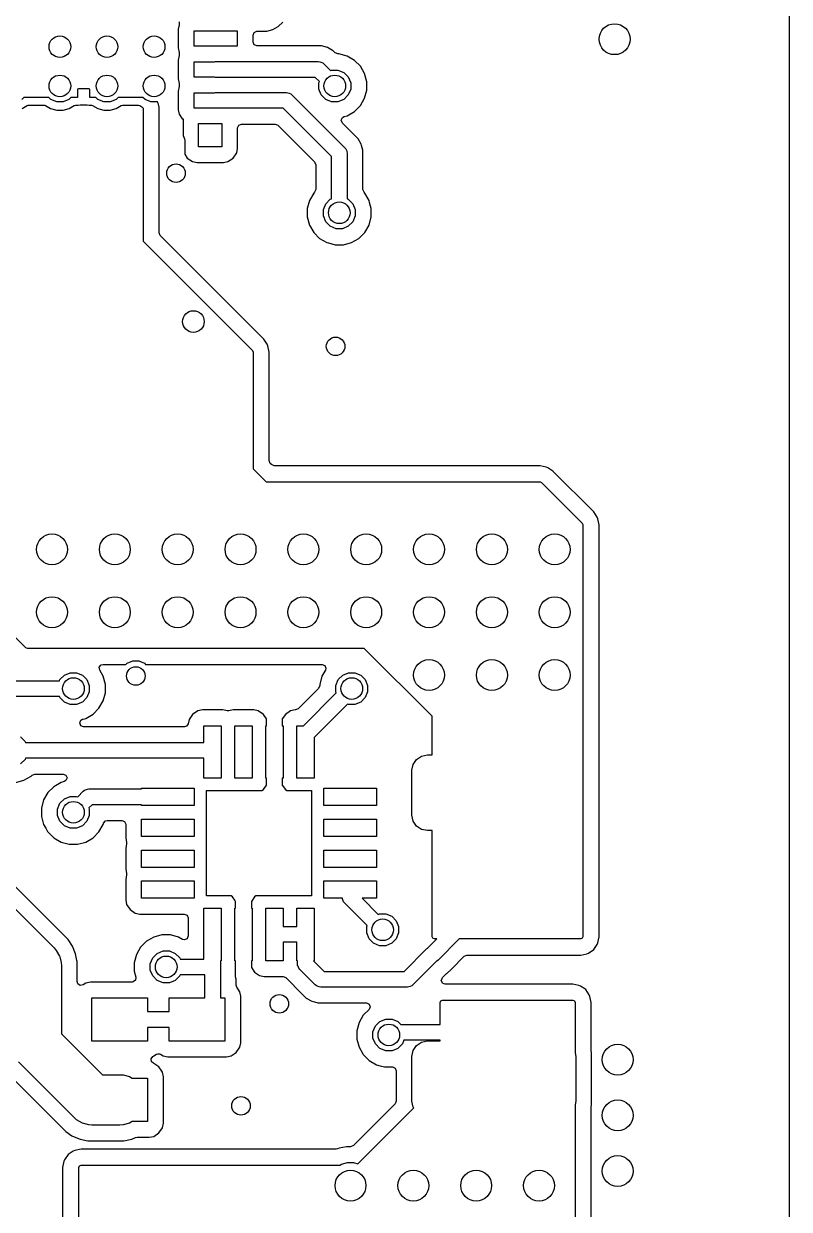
# Model space of a CAD drawing. Extents: x 97 to 200, y -158 to -52.
# Drawn here: x 187.45 to 199.83, y -127.32 to -108.15 of the extents above; entities that cross this region are included whole.
import ezdxf

# ---------------------------------------------------------------- set-up
doc = ezdxf.new("R2010")
doc.units = 0
doc.layers.add('BLACK', color=7, linetype='CONTINUOUS')

msp = doc.modelspace()

# ---------------------------------------------------------------- linework, layer by layer
at = {"layer": 'BLACK', "linetype": 'CONTINUOUS'}
for p, q in [((199.8256, -52.962183), (199.8256, -156.975016)), ((189.961365, -108.1693), (189.9466, -108.243532)), ((189.9466, -108.243532), (189.9466, -108.543664)), ((189.962106, -108.167513), (189.961365, -108.1693)), ((189.962106, -108.12403), (189.962106, -108.16317)), ((189.962106, -108.16317), (189.962567, -108.163262)), ((189.962567, -108.163262), (189.962106, -108.165579)), ((189.962106, -108.165579), (189.962106, -108.167513)), ((190.2011, -108.5186), (190.2011, -108.2686)), ((190.2011, -108.2686), (190.9011, -108.2686)), ((190.9011, -108.2686), (190.9011, -108.5186)), ((191.155599, -108.337601), (191.173904, -108.293406)), ((191.173904, -108.293406), (191.218098, -108.2751)), ((191.218098, -108.2751), (191.380324, -108.2751)), ((191.380324, -108.2751), (191.380325, -108.2751)), ((191.380325, -108.2751), (191.477354, -108.249101)), ((191.477354, -108.249101), (191.564347, -108.198876)), ((191.564347, -108.198876), (191.635376, -108.127847)), ((191.1556, -108.449601), (191.155599, -108.337601)), ((191.173906, -108.493795), (191.1556, -108.449601)), ((191.205156, -108.506738), (191.173906, -108.493795)), ((189.9466, -108.543664), (189.946601, -108.543668)), ((189.961365, -108.6693), (189.9466, -108.743532)), ((189.946601, -108.543668), (189.961365, -108.617899)), ((189.961365, -108.617899), (189.962106, -108.619687)), ((189.962106, -108.667513), (189.961365, -108.6693)), ((189.962106, -108.619687), (189.962106, -108.621621)), ((189.962106, -108.621621), (189.962567, -108.623939)), ((189.962567, -108.623939), (189.962106, -108.62403)), ((189.962106, -108.62403), (189.962106, -108.66317)), ((189.962106, -108.66317), (189.962567, -108.663262)), ((189.962567, -108.663262), (189.962106, -108.665579)), ((189.962106, -108.665579), (189.962106, -108.667513)), ((190.9011, -108.5186), (190.2011, -108.5186)), ((191.2181, -108.5121), (191.205156, -108.506738)), ((192.261325, -108.5121), (191.2181, -108.5121)), ((192.261329, -108.5121), (192.261325, -108.5121)), ((192.358352, -108.538098), (192.261329, -108.5121)), ((192.440434, -108.585487), (192.358352, -108.538098)), ((192.440438, -108.58549), (192.440434, -108.585487)), ((192.445347, -108.588324), (192.440438, -108.58549)), ((192.445349, -108.588326), (192.445347, -108.588324)), ((192.481317, -108.624294), (192.445349, -108.588326)), ((192.525511, -108.6426), (192.481317, -108.624294)), ((192.545164, -108.6426), (192.525511, -108.6426)), ((192.545168, -108.6426), (192.545164, -108.6426)), ((192.676652, -108.677832), (192.545168, -108.6426)), ((192.676653, -108.677832), (192.676652, -108.677832)), ((192.676654, -108.677833), (192.676653, -108.677832)), ((192.794545, -108.745897), (192.676654, -108.677833)), ((189.9466, -108.743532), (189.9466, -109.043664)), ((190.2011, -109.0186), (190.2011, -108.7686)), ((190.2011, -108.7686), (190.530792, -108.7686)), ((190.530792, -108.7686), (190.5511, -108.7666)), ((190.5511, -108.7666), (192.2111, -108.7666)), ((192.2111, -108.7666), (192.235876, -108.76904)), ((192.235876, -108.76904), (192.235877, -108.76904)), ((192.235877, -108.76904), (192.251211, -108.775392)), ((192.251211, -108.775392), (192.281657, -108.788003)), ((192.281657, -108.788003), (192.281658, -108.788004)), ((192.281658, -108.788004), (192.300903, -108.803797)), ((192.300903, -108.803797), (192.407052, -108.909946)), ((192.794546, -108.745898), (192.794545, -108.745897)), ((192.79455, -108.745901), (192.794546, -108.745898)), ((192.890798, -108.842149), (192.79455, -108.745901)), ((192.890801, -108.842153), (192.890798, -108.842149)), ((192.890803, -108.842155), (192.890801, -108.842153)), ((192.958867, -108.960046), (192.890803, -108.842155)), ((189.9466, -109.043664), (189.946601, -109.043668)), ((189.946601, -109.043668), (189.961365, -109.117899)), ((190.530792, -109.0186), (190.2011, -109.0186)), ((190.5511, -109.0206), (190.530792, -109.0186)), ((192.158494, -109.0206), (190.5511, -109.0206)), ((192.227446, -109.089552), (192.158494, -109.0206)), ((192.407052, -108.909946), (192.425889, -108.902144)), ((192.425889, -108.902144), (192.528311, -108.902144)), ((192.528311, -108.902144), (192.622937, -108.941339)), ((192.622937, -108.941339), (192.695361, -109.013763)), ((192.695361, -109.013763), (192.734556, -109.108389)), ((192.9941, -109.091536), (192.958867, -108.960046)), ((188.333358, -109.206856), (188.3161, -109.209415)), ((188.3161, -109.209415), (188.3161, -109.3436)), ((188.340576, -109.206147), (188.333358, -109.206856)), ((188.340581, -109.206146), (188.340576, -109.206147)), ((188.340589, -109.206146), (188.340581, -109.206146)), ((188.365993, -109.2049), (188.340589, -109.206146)), ((188.466207, -109.2049), (188.365993, -109.2049)), ((188.47637, -109.205398), (188.466207, -109.2049)), ((188.491621, -109.206147), (188.47637, -109.205398)), ((188.49163, -109.206148), (188.491621, -109.206147)), ((188.498848, -109.206858), (188.49163, -109.206148)), ((188.5161, -109.209416), (188.498846, -109.206858)), ((188.498846, -109.206858), (188.498848, -109.206858)), ((188.5161, -109.3436), (188.5161, -109.209416)), ((189.961365, -109.1693), (189.9466, -109.243532)), ((189.9466, -109.243532), (189.9466, -109.543664)), ((189.961365, -109.117899), (189.962106, -109.119687)), ((189.962106, -109.167513), (189.961365, -109.1693)), ((189.962106, -109.119687), (189.962106, -109.121621)), ((189.962106, -109.121621), (189.962567, -109.123939)), ((189.962567, -109.123939), (189.962106, -109.12403)), ((189.962106, -109.12403), (189.962106, -109.16317)), ((189.962106, -109.16317), (189.962567, -109.163262)), ((189.962567, -109.163262), (189.962106, -109.165579)), ((189.962106, -109.165579), (189.962106, -109.167513)), ((192.219644, -109.108389), (192.227446, -109.089552)), ((192.219644, -109.210811), (192.219644, -109.108389)), ((192.258839, -109.305437), (192.219644, -109.210811)), ((192.734556, -109.210811), (192.695361, -109.305437)), ((192.734556, -109.108389), (192.734556, -109.210811)), ((192.958867, -109.359154), (192.9941, -109.227664)), ((192.9941, -109.227664), (192.9941, -109.091536)), ((187.450198, -109.3436), (187.415937, -109.377861)), ((187.852002, -109.3436), (187.450198, -109.3436)), ((187.886263, -109.377861), (187.852002, -109.3436)), ((187.980889, -109.417056), (187.886263, -109.377861)), ((188.083311, -109.417056), (187.980889, -109.417056)), ((188.177937, -109.377861), (188.083311, -109.417056)), ((188.212198, -109.3436), (188.177937, -109.377861)), ((188.3161, -109.3436), (188.212198, -109.3436)), ((188.614002, -109.3436), (188.5161, -109.3436)), ((188.648263, -109.377861), (188.614002, -109.3436)), ((188.742889, -109.417056), (188.648263, -109.377861)), ((188.845311, -109.417056), (188.742889, -109.417056)), ((188.939937, -109.377861), (188.845311, -109.417056)), ((188.974198, -109.3436), (188.939937, -109.377861)), ((189.376002, -109.3436), (188.974198, -109.3436)), ((189.410263, -109.377861), (189.376002, -109.3436)), ((189.504889, -109.417056), (189.410263, -109.377861)), ((189.607311, -109.417056), (189.504889, -109.417056)), ((189.609954, -109.415961), (189.607311, -109.417056)), ((189.617293, -109.430843), (189.609954, -109.415961)), ((189.627695, -109.451937), (189.617293, -109.430843)), ((189.634316, -109.485229), (189.627695, -109.451937)), ((190.2011, -109.5186), (190.2011, -109.2686)), ((190.2011, -109.2686), (190.530792, -109.2686)), ((190.530792, -109.2686), (190.5511, -109.2666)), ((190.5511, -109.2666), (191.6951, -109.2666)), ((191.6951, -109.2666), (191.719876, -109.26904)), ((191.719876, -109.26904), (191.719877, -109.26904)), ((191.719877, -109.26904), (191.738128, -109.2766)), ((191.738128, -109.2766), (191.765657, -109.288003)), ((191.765657, -109.288003), (191.765658, -109.288004)), ((191.765658, -109.288004), (191.784903, -109.303797)), ((191.784903, -109.303797), (192.639802, -110.158697)), ((192.331263, -109.377861), (192.258839, -109.305437)), ((192.425889, -109.417056), (192.331263, -109.377861)), ((192.528311, -109.417056), (192.425889, -109.417056)), ((192.622937, -109.377861), (192.528311, -109.417056)), ((192.695361, -109.305437), (192.622937, -109.377861)), ((192.890803, -109.477045), (192.958867, -109.359154)), ((187.420634, -109.523022), (187.501956, -109.476069)), ((187.501956, -109.476069), (187.520506, -109.4711)), ((187.520506, -109.4711), (187.781694, -109.4711)), ((187.781694, -109.4711), (187.800243, -109.476069)), ((187.800243, -109.476069), (187.881566, -109.523022)), ((187.881566, -109.523022), (187.980756, -109.5496)), ((187.980756, -109.5496), (187.980758, -109.5496)), ((187.980758, -109.5496), (188.083442, -109.5496)), ((188.083442, -109.5496), (188.083444, -109.5496)), ((188.083444, -109.5496), (188.182634, -109.523022)), ((188.182634, -109.523022), (188.263956, -109.476069)), ((188.263956, -109.476069), (188.282506, -109.4711)), ((188.282506, -109.4711), (188.328657, -109.4711)), ((188.328657, -109.4711), (188.328658, -109.4711)), ((188.328658, -109.4711), (188.358755, -109.465112)), ((188.358755, -109.465112), (188.365993, -109.4644)), ((188.365993, -109.4644), (188.466207, -109.4644)), ((188.466207, -109.4644), (188.473444, -109.465112)), ((188.473444, -109.465112), (188.503542, -109.4711)), ((188.503542, -109.4711), (188.543694, -109.4711)), ((188.543694, -109.4711), (188.562243, -109.476069)), ((188.562243, -109.476069), (188.643566, -109.523022)), ((188.643566, -109.523022), (188.742756, -109.5496)), ((188.742756, -109.5496), (188.742758, -109.5496)), ((188.742758, -109.5496), (188.845442, -109.5496)), ((188.845442, -109.5496), (188.845444, -109.5496)), ((188.845444, -109.5496), (188.944634, -109.523022)), ((188.944634, -109.523022), (189.025956, -109.476069)), ((189.025956, -109.476069), (189.044506, -109.4711)), ((189.044506, -109.4711), (189.305694, -109.4711)), ((189.305694, -109.4711), (189.324243, -109.476069)), ((189.324243, -109.476069), (189.359751, -109.49657)), ((189.359751, -109.49657), (189.377036, -109.519097)), ((189.377036, -109.519097), (189.3783, -109.528699)), ((189.3783, -109.528699), (189.3783, -111.668037)), ((189.634316, -109.485233), (189.634316, -109.485229)), ((189.634317, -109.485235), (189.634316, -109.485233)), ((189.635579, -109.494821), (189.634317, -109.485235)), ((189.6378, -109.528697), (189.635579, -109.494821)), ((189.6378, -111.534661), (189.6378, -109.528697)), ((189.9466, -109.543664), (189.946601, -109.543668)), ((189.946601, -109.543668), (189.961365, -109.617899)), ((189.961365, -109.617899), (189.961367, -109.617903)), ((189.961367, -109.617903), (190.011946, -109.6936)), ((190.530792, -109.5186), (190.2011, -109.5186)), ((190.5511, -109.5206), (190.530792, -109.5186)), ((191.642494, -109.5206), (190.5511, -109.5206)), ((192.423, -110.301105), (191.642494, -109.5206)), ((192.628007, -109.654402), (192.676654, -109.641367)), ((192.676654, -109.641367), (192.794545, -109.573303)), ((192.794545, -109.573303), (192.890803, -109.477045)), ((190.011946, -109.6936), (190.0261, -109.6936)), ((190.0261, -109.6936), (190.0261, -109.960939)), ((190.2761, -110.1436), (190.2761, -109.7686)), ((190.2761, -109.7686), (190.6511, -109.7686)), ((190.6511, -109.7686), (190.6511, -110.1436)), ((190.905599, -109.837599), (190.923905, -109.793406)), ((190.9056, -110.168667), (190.905599, -109.837599)), ((190.923905, -109.793406), (190.968099, -109.7751)), ((190.968099, -109.7751), (191.511189, -109.7751)), ((191.511189, -109.7751), (191.555383, -109.793406)), ((191.555383, -109.793406), (192.150194, -110.388217)), ((192.581683, -109.714772), (192.599989, -109.670578)), ((192.599989, -109.758966), (192.581683, -109.714772)), ((192.599989, -109.670578), (192.628007, -109.654402)), ((192.784247, -109.943224), (192.599989, -109.758966)), ((190.0261, -109.960939), (190.048218, -110.014336)), ((190.048218, -110.014336), (190.0511, -110.0436)), ((192.855276, -110.014253), (192.784247, -109.943224)), ((192.905501, -110.101246), (192.855276, -110.014253)), ((190.0511, -110.0436), (190.0511, -110.264952)), ((190.6511, -110.1436), (190.2761, -110.1436)), ((190.890834, -110.242901), (190.9056, -110.168667)), ((192.639802, -110.158697), (192.655596, -110.177942)), ((192.655596, -110.177942), (192.655597, -110.177943)), ((192.655597, -110.177943), (192.663994, -110.198216)), ((192.663994, -110.198216), (192.67368, -110.2216)), ((192.67368, -110.2216), (192.67456, -110.223724)), ((192.67456, -110.223724), (192.677, -110.2485)), ((192.91091, -110.121433), (192.905501, -110.101246)), ((192.931499, -110.19827), (192.91091, -110.121433)), ((192.9315, -110.198276), (192.931499, -110.19827)), ((192.9315, -110.834463), (192.9315, -110.198276)), ((190.0511, -110.264952), (190.092615, -110.327084)), ((190.092615, -110.327084), (190.176797, -110.383333)), ((190.176797, -110.383333), (190.176799, -110.383334)), ((190.176799, -110.383334), (190.251033, -110.3981)), ((190.251033, -110.3981), (190.676166, -110.398099)), ((190.676166, -110.398099), (190.750401, -110.383334)), ((190.750401, -110.383334), (190.834584, -110.327084)), ((190.834584, -110.327084), (190.890834, -110.242901)), ((192.150194, -110.388217), (192.1685, -110.432411)), ((192.423, -110.983936), (192.423, -110.301105)), ((192.677, -110.2485), (192.677, -110.983936)), ((192.1685, -110.432411), (192.1685, -110.834463)), ((192.136298, -110.892553), (192.068232, -111.010446)), ((192.136301, -110.892549), (192.136298, -110.892553)), ((192.150194, -110.878657), (192.136301, -110.892549)), ((192.1685, -110.834463), (192.150194, -110.878657)), ((192.404163, -110.991739), (192.423, -110.983936)), ((192.677, -110.983936), (192.695837, -110.991739)), ((192.949806, -110.878657), (192.9315, -110.834463)), ((192.963698, -110.892549), (192.949806, -110.878657)), ((192.963701, -110.892553), (192.963698, -110.892549)), ((192.963703, -110.892555), (192.963701, -110.892553)), ((193.031767, -111.010446), (192.963703, -110.892555)), ((192.068232, -111.010448), (192.033, -111.141931)), ((192.033, -111.141931), (192.033, -111.278068)), ((192.068232, -111.010446), (192.068232, -111.010448)), ((192.292544, -111.158789), (192.331739, -111.064163)), ((192.292544, -111.261211), (192.292544, -111.158789)), ((192.331739, -111.064163), (192.404163, -110.991739)), ((192.695837, -110.991739), (192.768261, -111.064163)), ((192.768261, -111.064163), (192.807456, -111.158789)), ((192.807456, -111.158789), (192.807456, -111.261211)), ((193.040981, -111.044833), (193.031767, -111.010446)), ((193.057125, -111.105084), (193.040981, -111.044833)), ((193.067, -111.141936), (193.057125, -111.105084)), ((193.067, -111.278064), (193.067, -111.141936)), ((192.033, -111.278068), (192.068232, -111.409551)), ((192.331739, -111.355837), (192.292544, -111.261211)), ((192.404163, -111.428261), (192.331739, -111.355837)), ((192.768261, -111.355837), (192.695837, -111.428261)), ((192.807456, -111.261211), (192.768261, -111.355837)), ((193.031767, -111.409554), (193.067, -111.278064)), ((189.656106, -111.578855), (189.6378, -111.534661)), ((192.068232, -111.409551), (192.068232, -111.409553)), ((192.068232, -111.409553), (192.068233, -111.409554)), ((192.068233, -111.409554), (192.136097, -111.527099)), ((192.136097, -111.527099), (192.136298, -111.527446)), ((192.136298, -111.527446), (192.136301, -111.52745)), ((192.136301, -111.52745), (192.232549, -111.623698)), ((192.498789, -111.467456), (192.404163, -111.428261)), ((192.601211, -111.467456), (192.498789, -111.467456)), ((192.695837, -111.428261), (192.601211, -111.467456)), ((192.867445, -111.623703), (192.963703, -111.527445)), ((192.963703, -111.527445), (193.031767, -111.409554)), ((189.3783, -111.668037), (191.145434, -113.435171)), ((191.328928, -113.251677), (189.656106, -111.578855)), ((192.232549, -111.623698), (192.232553, -111.623701)), ((192.232553, -111.623701), (192.232555, -111.623703)), ((192.232555, -111.623703), (192.350446, -111.691767)), ((192.350446, -111.691767), (192.374917, -111.698324)), ((192.374917, -111.698324), (192.481931, -111.726999)), ((192.481931, -111.726999), (192.481933, -111.726999)), ((192.481933, -111.726999), (192.481936, -111.727)), ((192.481936, -111.727), (192.481938, -111.727)), ((192.481938, -111.727), (192.618062, -111.727)), ((192.618062, -111.727), (192.618064, -111.727)), ((192.618064, -111.727), (192.749554, -111.691767)), ((192.749554, -111.691767), (192.867445, -111.623703)), ((191.385181, -113.335865), (191.328928, -113.251677)), ((191.145434, -113.435171), (191.1563, -113.461404)), ((191.1563, -113.461404), (191.1563, -115.351036)), ((191.396047, -113.362098), (191.385181, -113.335865)), ((191.4158, -113.461404), (191.396047, -113.362098)), ((191.4158, -115.21766), (191.4158, -113.461404)), ((191.1563, -115.351036), (191.365664, -115.5604)), ((191.434106, -115.261854), (191.4158, -115.21766)), ((191.454846, -115.282594), (191.434106, -115.261854)), ((191.49904, -115.3009), (191.454846, -115.282594)), ((195.795295, -115.3009), (191.49904, -115.3009)), ((195.894598, -115.320652), (195.795295, -115.3009)), ((195.920832, -115.331518), (195.894598, -115.320652)), ((196.005015, -115.387765), (195.920832, -115.331518)), ((196.005018, -115.387768), (196.005015, -115.387765)), ((196.00502, -115.387769), (196.005018, -115.387768)), ((196.662928, -116.045677), (196.00502, -115.387769)), ((187.481671, -118.241934), (184.664766, -115.425029)), ((191.365664, -115.5604), (195.795295, -115.5604)), ((195.795295, -115.5604), (195.821529, -115.571266)), ((195.821529, -115.571266), (196.479434, -116.229171)), ((196.719181, -116.129865), (196.662928, -116.045677)), ((196.719181, -116.129866), (196.719181, -116.129865)), ((196.71953, -116.130578), (196.719181, -116.129866)), ((196.720024, -116.131903), (196.71953, -116.130578)), ((196.730048, -116.156102), (196.720024, -116.131903)), ((196.7498, -116.255405), (196.730048, -116.156102)), ((196.479434, -116.229171), (196.4903, -116.255405)), ((196.4903, -116.255405), (196.4903, -122.9147)), ((196.7498, -122.9147), (196.7498, -116.255405)), ((187.507905, -118.2528), (187.481671, -118.241934)), ((192.953535, -118.2528), (187.507905, -118.2528)), ((192.953536, -118.2528), (192.953535, -118.2528)), ((194.0519, -119.351164), (192.953536, -118.2528)), ((189.121107, -118.492133), (189.211227, -118.454804)), ((189.211227, -118.454804), (189.308773, -118.454804)), ((189.308773, -118.454804), (189.398893, -118.492133)), ((188.105263, -118.685339), (188.199889, -118.646144)), ((188.199889, -118.646144), (188.302311, -118.646144)), ((188.302311, -118.646144), (188.396937, -118.685339)), ((188.670046, -118.558624), (188.699166, -118.520673)), ((188.676288, -118.606049), (188.670046, -118.558624)), ((188.732867, -118.704046), (188.676288, -118.606049)), ((188.699166, -118.520673), (188.730416, -118.5123)), ((188.730416, -118.5123), (189.10094, -118.5123)), ((189.10094, -118.5123), (189.121107, -118.492133)), ((189.398893, -118.492133), (189.41906, -118.5123)), ((189.41906, -118.5123), (192.271784, -118.5123)), ((192.318261, -118.6193), (192.269332, -118.704046)), ((192.271784, -118.5123), (192.315978, -118.530606)), ((192.315978, -118.530606), (192.334284, -118.5748)), ((192.325911, -118.606048), (192.318261, -118.6193)), ((192.334284, -118.5748), (192.325911, -118.606048)), ((192.605263, -118.685339), (192.699889, -118.646144)), ((192.699889, -118.646144), (192.802311, -118.646144)), ((192.802311, -118.646144), (192.896937, -118.685339)), ((181.477163, -118.7766), (188.025037, -118.7766)), ((188.025037, -118.7766), (188.032839, -118.757763)), ((188.032839, -118.757763), (188.105263, -118.685339)), ((188.396937, -118.685339), (188.469361, -118.757763)), ((188.469361, -118.757763), (188.508556, -118.852389)), ((188.7681, -118.835536), (188.732867, -118.704046)), ((188.7681, -118.971664), (188.7681, -118.835536)), ((192.269332, -118.704048), (192.2341, -118.835531)), ((192.2341, -118.835531), (192.2341, -118.855188)), ((192.269332, -118.704046), (192.269332, -118.704048)), ((192.493644, -118.852389), (192.532839, -118.757763)), ((192.532839, -118.757763), (192.605263, -118.685339)), ((192.896937, -118.685339), (192.969361, -118.757763)), ((192.969361, -118.757763), (193.008556, -118.852389)), ((188.025037, -119.0306), (181.477163, -119.0306)), ((188.032839, -119.049437), (188.025037, -119.0306)), ((188.508556, -118.954811), (188.469361, -119.049437)), ((188.508556, -118.852389), (188.508556, -118.954811)), ((188.732867, -119.103154), (188.7681, -118.971664)), ((192.215794, -118.899382), (191.884381, -119.230794)), ((191.971494, -119.5036), (192.501446, -118.973648)), ((192.2341, -118.855188), (192.215794, -118.899382)), ((192.493644, -118.954811), (192.493644, -118.852389)), ((192.501446, -118.973648), (192.493644, -118.954811)), ((193.008556, -118.954811), (192.969361, -119.049437)), ((193.008556, -118.852389), (193.008556, -118.954811)), ((188.105263, -119.121861), (188.032839, -119.049437)), ((188.199889, -119.161056), (188.105263, -119.121861)), ((188.302311, -119.161056), (188.199889, -119.161056)), ((188.396937, -119.121861), (188.302311, -119.161056)), ((188.469361, -119.049437), (188.396937, -119.121861)), ((188.568545, -119.317303), (188.664803, -119.221045)), ((188.664803, -119.221045), (188.732867, -119.103154)), ((191.884381, -119.230794), (191.840196, -119.2491)), ((192.681051, -119.153253), (192.1411, -119.693205)), ((192.699889, -119.161056), (192.681051, -119.153253)), ((192.802311, -119.161056), (192.699889, -119.161056)), ((192.896937, -119.121861), (192.802311, -119.161056)), ((192.969361, -119.049437), (192.896937, -119.121861)), ((188.352595, -119.4596), (188.370901, -119.415406)), ((188.370901, -119.415406), (188.398918, -119.39923)), ((188.398918, -119.39923), (188.410761, -119.396056)), ((188.410761, -119.396056), (188.450654, -119.385367)), ((188.450654, -119.385367), (188.568545, -119.317303)), ((190.121365, -119.404299), (190.107941, -119.471793)), ((190.121366, -119.404297), (190.121365, -119.404299)), ((190.177615, -119.320115), (190.121366, -119.404297)), ((190.261796, -119.263867), (190.177615, -119.320115)), ((190.2618, -119.263865), (190.261796, -119.263867)), ((190.336031, -119.249101), (190.2618, -119.263865)), ((190.336035, -119.2491), (190.336031, -119.249101)), ((190.666167, -119.2491), (190.336035, -119.2491)), ((190.738905, -119.263568), (190.666167, -119.2491)), ((190.763289, -119.263568), (190.738905, -119.263568)), ((190.836028, -119.249101), (190.763289, -119.263568)), ((190.836035, -119.2491), (190.836028, -119.249101)), ((191.166167, -119.2491), (190.836035, -119.2491)), ((191.2404, -119.263865), (191.166167, -119.2491)), ((191.240402, -119.263866), (191.2404, -119.263865)), ((191.324584, -119.320115), (191.240402, -119.263866)), ((191.3741, -119.39422), (191.324584, -119.320115)), ((191.3741, -119.5036), (191.3741, -119.39422)), ((191.677615, -119.320115), (191.6281, -119.394218)), ((191.6281, -119.394218), (191.6281, -119.5036)), ((191.761796, -119.263867), (191.677615, -119.320115)), ((191.7618, -119.263865), (191.761796, -119.263867)), ((191.83603, -119.249101), (191.7618, -119.263865)), ((191.83604, -119.2491), (191.83603, -119.249101)), ((191.840196, -119.2491), (191.83604, -119.2491)), ((194.0519, -119.351165), (194.0519, -119.351164)), ((194.0519, -119.975), (194.0519, -119.351165)), ((188.370901, -119.503794), (188.352595, -119.4596)), ((188.415095, -119.5221), (188.370901, -119.503794)), ((190.046642, -119.5221), (188.415095, -119.5221)), ((190.081365, -119.511567), (190.046642, -119.5221)), ((190.107941, -119.471793), (190.081365, -119.511567)), ((190.3611, -119.7766), (190.3611, -119.5036)), ((190.3611, -119.5036), (190.6411, -119.5036)), ((190.6411, -119.5036), (190.6411, -120.3536)), ((190.8611, -120.3536), (190.8611, -119.5036)), ((190.8611, -119.5036), (191.1411, -119.5036)), ((191.1411, -119.5036), (191.1411, -120.3536)), ((191.3611, -120.3536), (191.3611, -119.5036)), ((191.3611, -119.5036), (191.3741, -119.5036)), ((191.6281, -119.5036), (191.6411, -119.5036)), ((191.6411, -119.5036), (191.6411, -120.3536)), ((191.8611, -120.3536), (191.8611, -119.5036)), ((191.8611, -119.5036), (191.971494, -119.5036)), ((187.396937, -119.685339), (187.469361, -119.757763)), ((187.469361, -119.757763), (187.477163, -119.7766)), ((187.477163, -119.7766), (190.3611, -119.7766)), ((192.1411, -119.693205), (192.1411, -120.3536)), ((193.798223, -120.048223), (193.879329, -119.99403)), ((193.879329, -119.99403), (193.975, -119.975)), ((193.975, -119.975), (194.0519, -119.975)), ((187.469361, -120.049437), (187.396937, -120.121861)), ((187.477163, -120.0306), (187.469361, -120.049437)), ((190.3611, -120.0306), (187.477163, -120.0306)), ((190.3611, -120.3536), (190.3611, -120.0306)), ((193.725, -120.225), (193.74403, -120.129329)), ((193.74403, -120.129329), (193.798223, -120.048223)), ((187.450654, -120.385367), (187.568545, -120.317303)), ((187.568545, -120.317303), (187.574225, -120.311623)), ((187.574225, -120.311623), (187.582443, -120.303406)), ((187.582443, -120.303406), (187.626637, -120.2851)), ((187.626637, -120.2851), (188.087105, -120.2851)), ((188.087105, -120.2851), (188.131299, -120.303406)), ((188.131299, -120.303406), (188.149605, -120.3476)), ((188.149605, -120.3476), (188.131299, -120.391794)), ((190.6411, -120.3536), (190.3611, -120.3536)), ((191.1411, -120.3536), (190.8611, -120.3536)), ((191.3741, -120.3536), (191.3611, -120.3536)), ((191.3741, -120.462979), (191.3741, -120.3536)), ((191.6411, -120.3536), (191.6281, -120.3536)), ((191.6281, -120.3536), (191.6281, -120.462979)), ((192.1411, -120.3536), (191.8611, -120.3536)), ((193.725, -120.95), (193.725, -120.225)), ((187.319164, -120.4206), (187.450654, -120.385367)), ((187.933649, -120.489901), (187.837401, -120.586149)), ((187.933653, -120.489898), (187.933649, -120.489901)), ((188.051546, -120.421832), (187.933653, -120.489898)), ((188.051548, -120.421832), (188.051546, -120.421832)), ((188.103282, -120.40797), (188.051548, -120.421832)), ((188.131299, -120.391794), (188.103282, -120.40797)), ((188.321148, -120.653946), (188.411485, -120.56361)), ((188.411485, -120.56361), (188.430729, -120.547816)), ((188.430729, -120.547816), (188.47651, -120.528853)), ((188.47651, -120.528853), (188.476511, -120.528853)), ((188.476511, -120.528853), (188.501287, -120.526413)), ((188.501287, -120.526413), (189.3511, -120.526413)), ((189.3511, -120.526413), (189.3511, -120.513413)), ((189.3511, -120.513413), (190.2011, -120.513413)), ((190.2011, -120.513413), (190.2011, -120.793413)), ((190.4011, -122.2536), (190.4011, -120.5536)), ((190.4011, -120.5536), (191.299866, -120.5536)), ((191.299866, -120.5536), (191.324584, -120.537084)), ((191.324584, -120.537084), (191.3741, -120.462979)), ((191.6281, -120.462979), (191.677615, -120.537084)), ((191.677615, -120.537084), (191.702333, -120.5536)), ((191.702333, -120.5536), (192.1011, -120.5536)), ((192.1011, -120.5536), (192.1011, -122.2536)), ((192.3011, -120.793413), (192.3011, -120.513413)), ((192.3011, -120.513413), (193.1511, -120.513413)), ((193.1511, -120.513413), (193.1511, -120.793413)), ((187.769332, -120.704048), (187.7341, -120.835531)), ((187.837398, -120.586153), (187.769332, -120.704046)), ((187.769332, -120.704046), (187.769332, -120.704048)), ((187.837401, -120.586149), (187.837398, -120.586153)), ((187.993644, -120.852389), (188.032839, -120.757763)), ((188.032839, -120.757763), (188.105263, -120.685339)), ((188.105263, -120.685339), (188.199889, -120.646144)), ((188.199889, -120.646144), (188.302311, -120.646144)), ((188.302311, -120.646144), (188.321148, -120.653946)), ((187.7341, -120.835531), (187.7341, -120.971668)), ((187.993644, -120.954811), (187.993644, -120.852389)), ((188.032839, -121.049437), (187.993644, -120.954811)), ((188.508556, -120.954811), (188.469361, -121.049437)), ((188.553892, -120.780413), (188.500753, -120.833551)), ((188.500753, -120.833551), (188.508556, -120.852389)), ((188.508556, -120.852389), (188.508556, -120.954811)), ((189.3511, -120.780413), (188.553892, -120.780413)), ((189.3511, -120.793413), (189.3511, -120.780413)), ((190.2011, -120.793413), (189.3511, -120.793413)), ((193.1511, -120.793413), (192.3011, -120.793413)), ((193.74403, -121.045671), (193.725, -120.95)), ((187.7341, -120.971668), (187.769332, -121.103151)), ((187.769332, -121.103151), (187.769332, -121.103153)), ((187.769332, -121.103153), (187.803365, -121.162099)), ((188.105263, -121.121861), (188.032839, -121.049437)), ((188.199889, -121.161056), (188.105263, -121.121861)), ((188.396937, -121.121861), (188.302311, -121.161056)), ((188.469361, -121.049437), (188.396937, -121.121861)), ((188.664803, -121.221045), (188.732867, -121.103154)), ((188.732867, -121.103154), (188.735871, -121.091942)), ((188.735871, -121.091942), (188.73874, -121.081237)), ((188.73874, -121.081237), (188.76786, -121.043286)), ((188.76786, -121.043286), (188.79911, -121.034913)), ((188.79911, -121.034913), (189.0341, -121.034913)), ((189.0341, -121.034913), (189.078294, -121.053219)), ((189.078294, -121.053219), (189.0966, -121.097413)), ((189.0966, -121.097413), (189.0966, -121.318602)), ((189.3511, -121.293538), (189.3511, -121.013538)), ((189.3511, -121.013538), (190.2011, -121.013538)), ((190.2011, -121.013538), (190.2011, -121.293538)), ((192.3011, -121.293538), (192.3011, -121.013538)), ((192.3011, -121.013538), (193.1511, -121.013538)), ((193.1511, -121.013538), (193.1511, -121.293538)), ((193.798223, -121.126777), (193.74403, -121.045671)), ((193.879329, -121.18097), (193.798223, -121.126777)), ((188.164455, -122.962301), (186.412914, -121.21076)), ((187.803365, -121.162099), (187.834253, -121.2156)), ((187.834253, -121.2156), (187.837398, -121.221046)), ((187.837398, -121.221046), (187.837401, -121.22105)), ((187.837401, -121.22105), (187.933649, -121.317298)), ((187.933649, -121.317298), (187.933653, -121.317301)), ((187.933653, -121.317301), (187.933655, -121.317303)), ((187.933655, -121.317303), (188.051546, -121.385367)), ((188.302311, -121.161056), (188.199889, -121.161056)), ((188.450654, -121.385367), (188.568545, -121.317303)), ((188.568545, -121.317303), (188.664803, -121.221045)), ((189.0966, -121.318602), (189.096601, -121.318606)), ((189.096601, -121.318606), (189.111081, -121.391407)), ((190.2011, -121.293538), (189.3511, -121.293538)), ((193.1511, -121.293538), (192.3011, -121.293538)), ((193.975, -121.2), (193.879329, -121.18097)), ((194.0519, -121.2), (193.975, -121.2)), ((194.0519, -122.9147), (194.0519, -121.2)), ((186.205324, -121.363088), (187.938468, -123.096232)), ((188.051546, -121.385367), (188.096237, -121.397342)), ((188.096237, -121.397342), (188.183031, -121.420599)), ((188.183031, -121.420599), (188.183033, -121.420599)), ((188.183033, -121.420599), (188.183036, -121.4206)), ((188.183036, -121.4206), (188.183038, -121.4206)), ((188.183038, -121.4206), (188.319162, -121.4206)), ((188.319162, -121.4206), (188.319164, -121.4206)), ((188.319164, -121.4206), (188.450654, -121.385367)), ((189.111081, -121.415792), (189.0966, -121.488594)), ((189.0966, -121.488594), (189.0966, -121.818726)), ((189.111081, -121.391407), (189.111081, -121.415792)), ((189.3511, -121.793662), (189.3511, -121.513662)), ((189.3511, -121.513662), (190.2011, -121.513662)), ((190.2011, -121.513662), (190.2011, -121.793662)), ((192.3011, -121.793662), (192.3011, -121.513662)), ((192.3011, -121.513662), (193.1511, -121.513662)), ((193.1511, -121.513662), (193.1511, -121.793662)), ((189.0966, -121.818726), (189.096601, -121.81873)), ((189.111081, -121.915917), (189.0966, -121.988719)), ((189.096601, -121.81873), (189.111081, -121.891532)), ((189.111081, -121.891532), (189.111081, -121.915917)), ((190.2011, -121.793662), (189.3511, -121.793662)), ((193.1511, -121.793662), (192.3011, -121.793662)), ((189.0966, -121.988719), (189.0966, -122.318851)), ((189.3511, -122.293787), (189.3511, -122.013787)), ((189.3511, -122.013787), (190.2011, -122.013787)), ((190.2011, -122.013787), (190.2011, -122.293787)), ((192.3011, -122.293787), (192.3011, -122.013787)), ((192.3011, -122.013787), (193.1511, -122.013787)), ((193.1511, -122.013787), (193.1511, -122.293787)), ((190.2011, -122.293787), (189.3511, -122.293787)), ((190.799868, -122.2536), (190.4011, -122.2536)), ((190.824584, -122.270115), (190.799868, -122.2536)), ((190.859141, -122.321833), (190.824584, -122.270115)), ((191.177615, -122.270115), (191.1281, -122.344218)), ((191.202331, -122.2536), (191.177615, -122.270115)), ((192.1011, -122.2536), (191.202331, -122.2536)), ((192.600596, -122.293787), (192.3011, -122.293787)), ((192.60154, -122.303376), (192.600596, -122.293787)), ((193.1511, -122.293787), (192.920893, -122.293787)), ((192.920893, -122.293787), (193.181051, -122.553946)), ((189.0966, -122.318851), (189.096601, -122.318855)), ((189.096601, -122.318855), (189.111365, -122.393086)), ((189.111365, -122.393086), (189.111367, -122.39309)), ((189.111367, -122.39309), (189.167615, -122.477271)), ((189.167615, -122.477271), (189.251797, -122.53352)), ((190.3611, -123.2766), (190.3611, -122.4536)), ((190.3611, -122.4536), (190.6411, -122.4536)), ((190.6411, -122.4536), (190.6411, -123.3036)), ((190.8741, -122.34422), (190.859141, -122.321833)), ((190.8611, -123.3036), (190.8611, -122.4536)), ((190.8611, -122.4536), (190.8741, -122.4536)), ((190.8741, -122.4536), (190.8741, -122.34422)), ((191.1281, -122.344218), (191.1281, -122.4536)), ((191.1281, -122.4536), (191.1411, -122.4536)), ((191.1411, -122.4536), (191.1411, -123.3036)), ((191.3611, -123.3036), (191.3611, -122.4536)), ((191.3611, -122.4536), (191.6411, -122.4536)), ((191.6411, -122.4536), (191.6411, -122.7516)), ((191.8611, -122.7516), (191.8611, -122.4536)), ((191.8611, -122.4536), (192.1411, -122.4536)), ((192.1411, -122.4536), (192.1411, -123.3036)), ((192.60154, -122.303377), (192.60154, -122.303376)), ((192.608791, -122.320882), (192.60154, -122.303377)), ((192.620503, -122.349157), (192.608791, -122.320882)), ((192.620504, -122.349158), (192.620503, -122.349157)), ((192.636297, -122.368403), (192.620504, -122.349158)), ((193.001446, -122.733551), (192.636297, -122.368403)), ((189.251797, -122.53352), (189.251799, -122.533521)), ((189.251799, -122.533521), (189.326033, -122.548287)), ((189.326033, -122.548287), (190.0441, -122.548286)), ((190.0441, -122.548286), (190.088294, -122.566592)), ((190.088294, -122.566592), (190.1066, -122.610786)), ((190.1066, -122.610786), (190.1066, -122.903615)), ((193.181051, -122.553946), (193.199889, -122.546144)), ((193.199889, -122.546144), (193.302311, -122.546144)), ((193.302311, -122.546144), (193.396937, -122.585339)), ((193.396937, -122.585339), (193.469361, -122.657763)), ((193.469361, -122.657763), (193.508556, -122.752389)), ((191.6411, -122.7516), (191.8611, -122.7516)), ((192.993644, -122.752389), (193.001446, -122.733551)), ((192.993644, -122.854811), (192.993644, -122.752389)), ((193.032839, -122.949437), (192.993644, -122.854811)), ((193.508556, -122.854811), (193.469361, -122.949437)), ((193.508556, -122.752389), (193.508556, -122.854811)), ((188.236782, -123.070546), (188.164455, -122.962301)), ((189.433649, -122.989901), (189.337401, -123.086149)), ((189.433653, -122.989898), (189.433649, -122.989901)), ((189.551546, -122.921832), (189.433653, -122.989898)), ((189.551548, -122.921832), (189.551546, -122.921832)), ((189.683031, -122.8866), (189.551548, -122.921832)), ((189.683036, -122.8866), (189.683031, -122.8866)), ((189.819164, -122.8866), (189.683036, -122.8866)), ((189.819168, -122.8866), (189.819164, -122.8866)), ((189.950652, -122.921832), (189.819168, -122.8866)), ((189.950653, -122.921832), (189.950652, -122.921832)), ((189.950654, -122.921833), (189.950653, -122.921832)), ((190.012851, -122.957742), (189.950654, -122.921833)), ((190.0441, -122.966115), (190.012851, -122.957742)), ((190.088294, -122.947809), (190.0441, -122.966115)), ((190.1066, -122.903615), (190.088294, -122.947809)), ((191.8611, -123.0056), (191.6411, -123.0056)), ((191.6411, -123.0056), (191.6411, -123.3036)), ((191.8611, -123.3036), (191.8611, -123.0056)), ((193.105263, -123.021861), (193.032839, -122.949437)), ((193.199889, -123.061056), (193.105263, -123.021861)), ((193.302311, -123.061056), (193.199889, -123.061056)), ((193.396937, -123.021861), (193.302311, -123.061056)), ((193.469361, -122.949437), (193.396937, -123.021861)), ((193.983697, -123.096696), (194.128594, -122.9518)), ((194.062766, -122.940934), (194.0519, -122.9147)), ((194.089, -122.9518), (194.062766, -122.940934)), ((194.128594, -122.9518), (194.089, -122.9518)), ((194.487806, -122.9518), (194.146203, -123.293403)), ((196.4532, -122.9518), (194.487806, -122.9518)), ((196.479434, -122.940934), (196.4532, -122.9518)), ((196.4903, -122.9147), (196.479434, -122.940934)), ((196.662931, -123.124425), (196.719182, -123.040237)), ((196.719182, -123.040237), (196.730048, -123.014003)), ((196.730048, -123.014003), (196.7498, -122.9147)), ((187.938468, -123.096232), (187.973511, -123.136191)), ((187.973511, -123.136191), (187.973519, -123.136199)), ((187.973519, -123.136199), (188.026565, -123.228077)), ((188.026565, -123.228077), (188.029502, -123.23904)), ((188.029502, -123.23904), (188.054024, -123.330554)), ((188.286603, -123.190823), (188.236782, -123.070546)), ((188.308526, -123.301041), (188.286603, -123.190823)), ((189.269332, -123.204048), (189.2341, -123.335531)), ((189.337398, -123.086153), (189.269332, -123.204046)), ((189.269332, -123.204046), (189.269332, -123.204048)), ((189.337401, -123.086149), (189.337398, -123.086153)), ((189.493644, -123.352389), (189.532839, -123.257763)), ((189.532839, -123.257763), (189.605263, -123.185339)), ((189.605263, -123.185339), (189.699889, -123.146144)), ((189.699889, -123.146144), (189.802311, -123.146144)), ((189.802311, -123.146144), (189.896937, -123.185339)), ((189.896937, -123.185339), (189.969361, -123.257763)), ((189.969361, -123.257763), (189.977163, -123.2766)), ((193.598494, -123.4766), (193.961297, -123.113798)), ((193.961297, -123.113798), (193.980542, -123.098004)), ((193.980542, -123.098004), (193.980543, -123.098003)), ((193.980543, -123.098003), (193.983697, -123.096696)), ((194.361676, -123.437847), (194.569917, -123.229606)), ((194.569917, -123.229606), (194.614111, -123.2113)), ((194.614111, -123.2113), (196.453199, -123.2113)), ((196.453199, -123.2113), (196.4532, -123.2113)), ((196.4532, -123.2113), (196.552503, -123.191548)), ((196.552503, -123.191548), (196.578737, -123.180682)), ((196.578737, -123.180682), (196.578744, -123.180679)), ((196.578744, -123.180679), (196.662931, -123.124425)), ((188.054024, -123.330554), (188.054024, -123.330569)), ((188.054024, -123.330569), (188.0575, -123.3836)), ((188.0575, -123.3836), (188.0575, -124.485264)), ((188.311229, -123.314634), (188.308526, -123.301041)), ((188.311999, -123.318504), (188.311229, -123.314634)), ((188.312, -123.318508), (188.311999, -123.318504)), ((188.312, -123.640347), (188.312, -123.318508)), ((189.2341, -123.335531), (189.2341, -123.471662)), ((189.493644, -123.454811), (189.493644, -123.352389)), ((189.977163, -123.2766), (190.3611, -123.2766)), ((190.6411, -123.3036), (190.6281, -123.3036)), ((190.6281, -123.3036), (190.6281, -123.4036)), ((190.6281, -123.4036), (190.6281, -123.9036)), ((190.8741, -123.3036), (190.8611, -123.3036)), ((190.8741, -123.5586), (190.8741, -123.3036)), ((191.1411, -123.3036), (191.1281, -123.3036)), ((191.1281, -123.3036), (191.1281, -123.412979)), ((191.1281, -123.412979), (191.177615, -123.487084)), ((191.6411, -123.3036), (191.3611, -123.3036)), ((191.8741, -123.3036), (191.8611, -123.3036)), ((191.8741, -123.3536), (191.8741, -123.3036)), ((191.87654, -123.378376), (191.8741, -123.3536)), ((191.87654, -123.378377), (191.87654, -123.378376)), ((191.882615, -123.393042), (191.87654, -123.378377)), ((191.895503, -123.424157), (191.882615, -123.393042)), ((191.895504, -123.424158), (191.895503, -123.424157)), ((191.911297, -123.443403), (191.895504, -123.424158)), ((192.161297, -123.693402), (191.911297, -123.443403)), ((192.1411, -123.3036), (192.130706, -123.3036)), ((192.130706, -123.3036), (192.303705, -123.4766)), ((194.1238, -123.310504), (193.740903, -123.693403)), ((194.126957, -123.309197), (194.1238, -123.310504)), ((194.126958, -123.309196), (194.126957, -123.309197)), ((194.146203, -123.293403), (194.126958, -123.309196)), ((194.290647, -123.508876), (194.361676, -123.437847)), ((188.322533, -123.67507), (188.312, -123.640347)), ((189.254319, -123.61785), (189.216368, -123.64697)), ((189.2341, -123.471662), (189.234101, -123.471671)), ((189.234101, -123.471671), (189.260562, -123.570424)), ((189.260562, -123.570424), (189.254319, -123.61785)), ((189.532839, -123.549437), (189.493644, -123.454811)), ((189.605263, -123.621861), (189.532839, -123.549437)), ((189.699889, -123.661056), (189.605263, -123.621861)), ((189.896937, -123.621861), (189.802311, -123.661056)), ((189.969361, -123.549437), (189.896937, -123.621861)), ((189.977163, -123.5306), (189.969361, -123.549437)), ((190.3741, -123.5306), (189.977163, -123.5306)), ((190.3741, -123.9036), (190.3741, -123.5306)), ((190.87654, -123.583376), (190.8741, -123.5586)), ((190.87654, -123.583377), (190.87654, -123.583376)), ((190.878951, -123.589197), (190.87654, -123.583377)), ((190.8826, -123.598006), (190.878951, -123.589197)), ((190.8826, -123.698187), (190.8826, -123.598006)), ((191.177615, -123.487084), (191.261797, -123.543333)), ((191.261797, -123.543333), (191.261799, -123.543334)), ((191.261799, -123.543334), (191.336033, -123.5581)), ((191.336033, -123.5581), (191.642564, -123.558099)), ((191.642564, -123.558099), (191.686758, -123.576405)), ((191.686758, -123.576405), (191.693148, -123.584732)), ((191.693148, -123.584732), (191.693328, -123.584595)), ((191.693328, -123.584595), (191.695822, -123.587845)), ((191.695822, -123.587845), (191.695824, -123.587847)), ((191.695824, -123.587847), (191.945822, -123.837845)), ((192.303705, -123.4766), (193.598494, -123.4766)), ((194.199709, -123.620401), (194.200766, -123.61785)), ((194.218015, -123.664595), (194.199709, -123.620401)), ((194.200766, -123.61785), (194.218013, -123.576208)), ((194.218013, -123.576208), (194.272291, -123.521929)), ((194.272291, -123.521929), (194.28523, -123.512002)), ((194.28523, -123.512002), (194.290647, -123.508876)), ((188.362307, -123.701646), (188.322533, -123.67507)), ((188.409223, -123.692314), (188.362307, -123.701646)), ((188.451796, -123.663867), (188.409223, -123.692314)), ((188.4518, -123.663865), (188.451796, -123.663867)), ((188.526031, -123.649101), (188.4518, -123.663865)), ((188.526035, -123.6491), (188.526031, -123.649101)), ((189.200192, -123.6491), (188.526035, -123.6491)), ((189.216368, -123.64697), (189.200192, -123.6491)), ((189.802311, -123.661056), (189.699889, -123.661056)), ((190.893133, -123.73291), (190.8826, -123.698187)), ((190.932824, -123.792312), (190.893133, -123.73291)), ((190.940834, -123.804299), (190.932824, -123.792312)), ((190.955599, -123.878534), (190.940834, -123.804299)), ((192.180542, -123.709196), (192.161297, -123.693402)), ((192.180543, -123.709197), (192.180542, -123.709196)), ((192.226324, -123.72816), (192.180543, -123.709197)), ((192.2511, -123.7306), (192.226324, -123.72816)), ((193.6511, -123.7306), (192.2511, -123.7306)), ((193.675876, -123.72816), (193.6511, -123.7306)), ((193.675877, -123.72816), (193.675876, -123.72816)), ((193.69484, -123.720304), (193.675877, -123.72816)), ((193.721657, -123.709197), (193.69484, -123.720304)), ((193.721658, -123.709196), (193.721657, -123.709197)), ((193.740903, -123.693403), (193.721658, -123.709196)), ((194.243306, -123.67507), (194.218015, -123.664595)), ((194.262209, -123.6829), (194.243306, -123.67507)), ((196.3262, -123.6829), (194.262209, -123.6829)), ((196.425503, -123.702652), (196.3262, -123.6829)), ((196.451737, -123.713518), (196.425503, -123.702652)), ((196.519671, -123.758909), (196.451737, -123.713518)), ((196.535925, -123.769769), (196.519671, -123.758909)), ((196.592179, -123.853956), (196.535925, -123.769769)), ((188.5511, -124.6036), (188.5511, -123.9036)), ((188.5511, -123.9036), (189.4511, -123.9036)), ((189.4511, -123.9036), (189.4511, -124.1266)), ((189.8011, -124.1266), (189.8011, -123.9036)), ((189.8011, -123.9036), (190.3741, -123.9036)), ((190.6281, -123.9036), (190.7011, -123.9036)), ((190.7011, -123.9036), (190.7011, -124.6036)), ((190.9556, -124.628667), (190.955599, -123.878534)), ((191.945822, -123.837845), (191.945824, -123.837847)), ((191.945824, -123.837847), (192.016853, -123.908876)), ((192.016853, -123.908876), (192.103846, -123.959101)), ((192.103846, -123.959101), (192.146626, -123.970564)), ((192.146626, -123.970564), (192.20087, -123.985099)), ((192.20087, -123.985099), (192.200873, -123.985099)), ((192.200873, -123.985099), (192.200875, -123.9851)), ((192.200875, -123.9851), (192.200876, -123.9851)), ((192.200876, -123.9851), (192.987563, -123.9851)), ((192.987563, -123.9851), (193.031757, -124.003406)), ((193.031757, -124.003406), (193.050063, -124.0476)), ((194.1789, -123.9795), (194.189766, -123.953266)), ((194.1789, -124.333), (194.1789, -123.9795)), ((194.189766, -123.953266), (194.216, -123.9424)), ((194.216, -123.9424), (196.3262, -123.9424)), ((196.3262, -123.9424), (196.352434, -123.953266)), ((196.352434, -123.953266), (196.3633, -123.9795)), ((196.3633, -123.9795), (196.3633, -124.791179)), ((196.592182, -123.853963), (196.592179, -123.853956)), ((196.603048, -123.880197), (196.592182, -123.853963)), ((196.6228, -123.9795), (196.603048, -123.880197)), ((196.6228, -123.979501), (196.6228, -123.9795)), ((196.6228, -124.736072), (196.6228, -123.979501)), ((189.4511, -124.1266), (189.8011, -124.1266)), ((192.937398, -124.186153), (192.869332, -124.304046)), ((192.937401, -124.186149), (192.937398, -124.186153)), ((193.031757, -124.091794), (192.937401, -124.186149)), ((193.050063, -124.0476), (193.031757, -124.091794)), ((189.8011, -124.3806), (189.4511, -124.3806)), ((189.4511, -124.3806), (189.4511, -124.6036)), ((189.8011, -124.6036), (189.8011, -124.3806)), ((192.869332, -124.304048), (192.8341, -124.435531)), ((192.869332, -124.304046), (192.869332, -124.304048)), ((193.093644, -124.452389), (193.132839, -124.357763)), ((193.132839, -124.357763), (193.205263, -124.285339)), ((193.205263, -124.285339), (193.299889, -124.246144)), ((193.299889, -124.246144), (193.402311, -124.246144)), ((193.402311, -124.246144), (193.496937, -124.285339)), ((193.496937, -124.285339), (193.544598, -124.333)), ((193.544598, -124.333), (194.1789, -124.333)), ((188.0575, -124.485264), (188.719436, -125.1472)), ((192.8341, -124.435531), (192.8341, -124.571668)), ((192.8341, -124.571668), (192.869332, -124.703151)), ((193.093644, -124.554811), (193.093644, -124.452389)), ((193.132839, -124.649437), (193.093644, -124.554811)), ((193.595223, -124.587), (193.569361, -124.649437)), ((194.1789, -124.587), (193.595223, -124.587)), ((193.879329, -124.61903), (193.975, -124.6)), ((193.975, -124.6), (194.1789, -124.6)), ((194.1789, -124.6), (194.1789, -124.587)), ((189.4511, -124.6036), (188.5511, -124.6036)), ((190.7011, -124.6036), (189.8011, -124.6036)), ((190.800401, -124.843334), (190.884584, -124.787084)), ((190.884584, -124.787084), (190.940834, -124.702901)), ((190.940834, -124.702901), (190.9556, -124.628667)), ((192.869332, -124.703151), (192.869332, -124.703153)), ((192.869332, -124.703153), (192.869333, -124.703154)), ((192.869333, -124.703154), (192.929454, -124.807288)), ((193.205263, -124.721861), (193.132839, -124.649437)), ((193.299889, -124.761056), (193.205263, -124.721861)), ((193.402311, -124.761056), (193.299889, -124.761056)), ((193.496937, -124.721861), (193.402311, -124.761056)), ((193.569361, -124.649437), (193.496937, -124.721861)), ((193.725, -124.85), (193.74403, -124.754329)), ((193.74403, -124.754329), (193.798223, -124.673223)), ((193.798223, -124.673223), (193.879329, -124.61903)), ((196.3633, -124.791179), (196.375, -124.85)), ((196.623158, -124.742752), (196.6228, -124.736072)), ((196.629499, -124.801746), (196.623158, -124.742752)), ((188.263732, -125.840968), (187.363732, -124.940968)), ((189.506497, -124.891356), (189.533105, -124.851604)), ((189.515791, -124.93828), (189.506497, -124.891356)), ((189.54597, -124.95848), (189.515791, -124.93828)), ((189.533105, -124.851604), (189.535167, -124.850286)), ((189.535167, -124.850286), (189.544664, -124.844474)), ((189.544664, -124.844474), (189.550401, -124.843334)), ((189.544715, -124.961511), (189.54597, -124.95848)), ((189.550402, -124.963866), (189.544715, -124.961511)), ((189.550401, -124.843334), (189.592433, -124.815247)), ((189.634584, -125.020115), (189.550402, -124.963866)), ((189.592433, -124.815247), (189.593481, -124.814607)), ((189.593481, -124.814607), (189.615971, -124.811061)), ((189.615971, -124.811061), (189.638291, -124.806621)), ((189.638291, -124.806621), (189.639901, -124.807288)), ((189.639901, -124.807288), (189.640733, -124.807157)), ((189.640733, -124.807157), (189.64225, -124.80826)), ((189.64225, -124.80826), (189.660821, -124.815953)), ((189.660821, -124.815953), (189.701799, -124.843334)), ((189.701799, -124.843334), (189.776033, -124.8581)), ((189.776033, -124.8581), (190.726166, -124.858099)), ((190.726166, -124.858099), (190.800401, -124.843334)), ((192.929454, -124.807288), (192.937398, -124.821046)), ((192.937398, -124.821046), (192.937401, -124.82105)), ((192.937401, -124.82105), (193.033649, -124.917298)), ((193.033649, -124.917298), (193.033653, -124.917301)), ((193.033653, -124.917301), (193.033655, -124.917303)), ((193.033655, -124.917303), (193.151546, -124.985367)), ((193.725, -125.575), (193.725, -124.85)), ((196.375, -124.85), (196.375, -125.575)), ((196.6295, -125.623255), (196.629499, -124.801746)), ((187.137746, -125.0749), (188.035557, -125.97271)), ((188.719436, -125.1472), (189.0011, -125.1472)), ((189.0011, -125.1472), (189.054146, -125.150677)), ((189.054146, -125.150677), (189.156623, -125.178135)), ((189.67119, -125.0749), (189.634584, -125.020115)), ((189.690834, -125.104299), (189.67119, -125.0749)), ((189.705599, -125.178534), (189.690834, -125.104299)), ((193.151546, -124.985367), (193.20952, -125.000901)), ((193.20952, -125.000901), (193.283031, -125.020599)), ((193.283031, -125.020599), (193.283033, -125.020599)), ((193.283033, -125.020599), (193.283036, -125.0206)), ((193.283036, -125.0206), (193.283038, -125.0206)), ((193.283038, -125.0206), (193.408, -125.0206)), ((193.408, -125.0206), (193.452194, -125.038906)), ((193.452194, -125.038906), (193.4705, -125.0831)), ((193.4705, -125.0831), (193.4705, -125.572559)), ((189.156623, -125.178135), (189.200729, -125.2036)), ((189.200729, -125.2036), (189.4511, -125.2036)), ((189.4511, -125.2036), (189.4511, -125.9036)), ((189.7056, -125.928667), (189.705599, -125.178534)), ((193.452194, -125.616753), (192.777154, -126.291794)), ((192.849514, -126.586421), (193.752535, -125.6834)), ((193.4705, -125.572559), (193.452194, -125.616753)), ((193.74403, -125.670671), (193.725, -125.575)), ((193.752535, -125.6834), (193.74403, -125.670671)), ((196.375, -125.575), (196.3633, -125.63382)), ((196.3633, -125.63382), (196.3633, -128.352795)), ((196.6228, -125.688928), (196.623158, -125.682247)), ((196.6228, -128.352795), (196.6228, -125.688928)), ((196.623158, -125.682247), (196.629499, -125.623262)), ((196.629499, -125.623262), (196.6295, -125.623255)), ((188.303699, -125.876019), (188.263732, -125.840968)), ((188.395577, -125.929065), (188.303699, -125.876019)), ((188.498054, -125.956523), (188.395577, -125.929065)), ((189.156623, -125.929065), (189.054146, -125.956523)), ((189.200729, -125.9036), (189.156623, -125.929065)), ((189.4511, -125.9036), (189.200729, -125.9036)), ((189.690834, -126.002901), (189.7056, -125.928667)), ((188.035557, -125.97271), (188.035562, -125.972716)), ((188.035562, -125.972716), (188.037745, -125.974899)), ((188.037745, -125.974899), (188.129801, -126.066955)), ((188.129801, -126.066955), (188.227597, -126.1323)), ((188.227597, -126.1323), (188.238046, -126.139282)), ((188.5511, -125.96), (188.498054, -125.956523)), ((189.0011, -125.96), (188.5511, -125.96)), ((189.054146, -125.956523), (189.0011, -125.96)), ((189.550401, -126.143334), (189.634584, -126.087084)), ((189.634584, -126.087084), (189.690834, -126.002901)), ((188.238046, -126.139282), (188.358323, -126.189102)), ((188.358323, -126.189102), (188.486006, -126.2145)), ((188.486006, -126.2145), (189.066193, -126.2145)), ((189.066193, -126.2145), (189.193877, -126.189102)), ((189.193877, -126.189102), (189.257237, -126.162856)), ((189.257237, -126.162856), (189.281155, -126.158099)), ((189.281155, -126.158099), (189.476165, -126.158099)), ((189.476165, -126.158099), (189.476166, -126.158099)), ((189.476166, -126.158099), (189.550401, -126.143334)), ((192.6691, -126.3101), (192.547482, -126.334291)), ((192.73296, -126.3101), (192.6691, -126.3101)), ((192.777154, -126.291794), (192.73296, -126.3101)), ((188.164268, -126.436775), (188.108018, -126.520962)), ((188.248452, -126.380523), (188.164268, -126.436775)), ((188.248454, -126.380521), (188.248452, -126.380523)), ((188.248469, -126.380515), (188.248454, -126.380521)), ((188.274696, -126.369652), (188.248469, -126.380515)), ((188.373999, -126.3499), (188.274696, -126.369652)), ((192.497365, -126.3499), (188.373999, -126.3499)), ((192.521283, -126.345143), (192.497365, -126.3499)), ((192.547482, -126.334291), (192.521283, -126.345143)), ((188.097152, -126.547196), (188.0774, -126.646499)), ((188.0774, -126.646499), (188.0774, -131.527795)), ((188.108018, -126.520962), (188.097152, -126.547196)), ((188.3369, -126.6465), (188.347766, -126.620266)), ((188.3369, -131.527795), (188.3369, -126.6465)), ((188.347766, -126.620266), (188.374, -126.6094)), ((188.374, -126.6094), (192.559439, -126.6094)), ((192.559439, -126.6094), (192.587594, -126.593145)), ((192.587594, -126.593145), (192.682153, -126.567808)), ((192.682153, -126.567808), (192.780047, -126.567808)), ((192.780047, -126.567808), (192.849514, -126.586421))]:
    msp.add_line(p, q, dxfattribs=at)
at = {"layer": 'BLACK'}
for centre, radius in [((197.0011, -108.4036), 0.25), ((188.0321, -108.5246), 0.175), ((188.7941, -108.5246), 0.175), ((189.5561, -108.5246), 0.175), ((188.0321, -109.1596), 0.175), ((188.7941, -109.1596), 0.175), ((189.5561, -109.1596), 0.175), ((192.4771, -109.1596), 0.175), ((189.91, -110.57), 0.15), ((192.55, -111.21), 0.175), ((190.1911, -112.9696), 0.175), ((192.49, -113.37), 0.15), ((187.9051, -116.6526), 0.25), ((188.9211, -116.6526), 0.25), ((189.9371, -116.6526), 0.25), ((190.9531, -116.6526), 0.25), ((191.9691, -116.6526), 0.25), ((192.9851, -116.6526), 0.25), ((194.0011, -116.6526), 0.25), ((195.0171, -116.6526), 0.25), ((196.0331, -116.6526), 0.25), ((187.9051, -117.6686), 0.25), ((188.9211, -117.6686), 0.25), ((189.9371, -117.6686), 0.25), ((190.9531, -117.6686), 0.25), ((191.9691, -117.6686), 0.25), ((192.9851, -117.6686), 0.25), ((194.0011, -117.6686), 0.25), ((195.0171, -117.6686), 0.25), ((196.0331, -117.6686), 0.25), ((194.0011, -118.6846), 0.25), ((195.0171, -118.6846), 0.25), ((196.0331, -118.6846), 0.25), ((189.26, -118.7), 0.15), ((188.2511, -118.9036), 0.175), ((192.7511, -118.9036), 0.175), ((188.2511, -120.9036), 0.175), ((193.2511, -122.8036), 0.175), ((189.7511, -123.4036), 0.175), ((191.58, -124), 0.15), ((193.3511, -124.5036), 0.175), ((197.0511, -124.9036), 0.25), ((190.96, -125.65), 0.15), ((197.0511, -125.8036), 0.25), ((197.0511, -126.7036), 0.25), ((192.7311, -126.9396), 0.25), ((193.7471, -126.9396), 0.25), ((194.7631, -126.9396), 0.25), ((195.7791, -126.9396), 0.25)]:
    msp.add_circle(centre, radius, dxfattribs=at)

doc.saveas('drawing.dxf')
